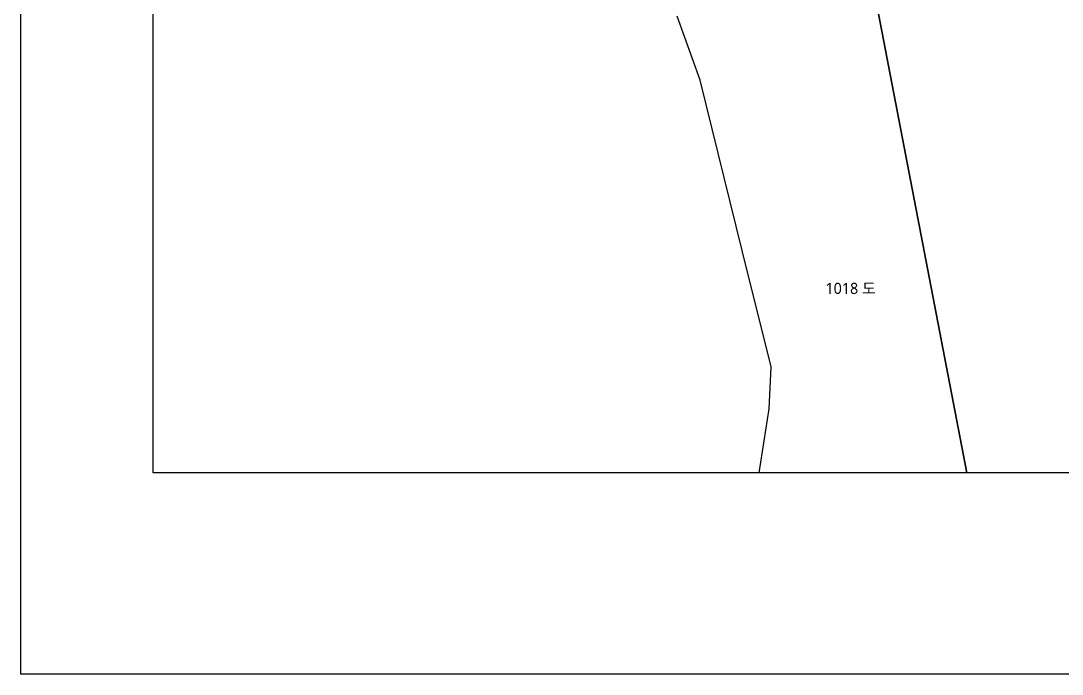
# Model space of a CAD drawing. Header units: millimetres. Extents: x 40342638 to 40753138, y 494620 to 782620.
# Drawn here: x 40342638 to 40437127, y 494620 to 553872 of the extents above; entities that cross this region are included whole.
import ezdxf

# ---------------------------------------------------------------- set-up
doc = ezdxf.new("R2010")
doc.units = ezdxf.units.MM
doc.header["$LTSCALE"] = 1000
doc.header["$MEASUREMENT"] = 0
doc.layers.get('Defpoints').update_dxf_attribs({"color": 161, "linetype": 'CONTINUOUS'})
doc.layers.add('지번', color=1, linetype='CONTINUOUS')
doc.layers.add('지적선', color=197, linetype='CONTINUOUS')
doc.styles.add('나눔바른고딕', font='NanumBarunGothic.ttf')

msp = doc.modelspace()

# ---------------------------------------------------------------- linework, layer by layer
at = {"layer": 'Defpoints'}
msp.add_lwpolyline([(40753138, 494620), (40342638, 494620), (40342638, 782620), (40753138, 782620)], close=True, dxfattribs=at)
at = {"layer": 'Defpoints', "ltscale": 0.1}
msp.add_lwpolyline([(40705638, 512887), (40354638, 512887), (40354638, 763053), (40705638, 763053)], close=True, dxfattribs=at)
at = {"layer": '지적선', "flags": 128}
for points in [[(40428486, 512887), (40420321, 555308), (40426936, 555494), (40436700, 556094), (40449152, 557005), (40562301, 556873), (40678288, 556829), (40678248, 529780), (40678227, 512887)], [(40420321, 555308), (40428486, 512887)], [(40409618, 512887), (40410527, 518694), (40410726, 522478), (40408099, 533041), (40404268, 548490), (40402184, 554297)]]:
    msp.add_lwpolyline(points, dxfattribs=at)

# ---------------------------------------------------------------- texts
at = {"layer": '지번', "style": '나눔바른고딕'}
msp.add_text('1018 도', height=1000, dxfattribs=at).set_placement((40415645, 529110))

doc.saveas('drawing.dxf')
